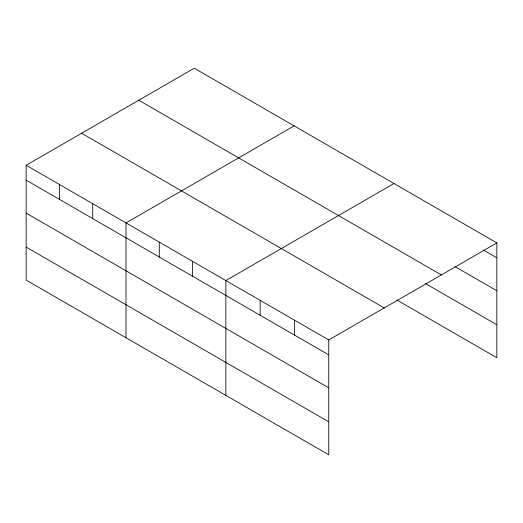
<?xml version="1.0" encoding="UTF-8"?>
<svg xmlns="http://www.w3.org/2000/svg" width="523" height="523" viewBox="0 0 523 523"><rect width="100%" height="100%" fill="white"/><g stroke="black" fill="none" stroke-linecap="round" stroke-linejoin="round"><path stroke-width="0.78" d="M26.15 165.268L328.745 339.963L328.745 454.788L26.15 280.093L26.15 165.268L194.255 68.212L496.85 242.907L496.85 357.732L396.767 299.954M294.116 125.86L126.004 222.916L126.004 337.74M393.969 183.514L225.864 280.57L225.864 395.395M328.745 339.963L496.85 242.907M483.553 250.125L496.85 257.8M454.86 266.534L496.85 290.781M138.785 100.239L441.373 274.941M425.461 283.544L496.85 324.757M81.627 133.234L384.215 307.936M26.15 180.16L328.745 354.856M26.15 213.136L328.745 387.837M26.15 247.111L328.745 421.813M294.449 320.168L294.449 335.06M260.153 300.365L260.153 315.258M192.575 261.35L192.575 276.242M159.293 242.136L159.293 257.028M92.721 203.702L92.721 218.594M59.432 184.482L59.432 199.374"/></g></svg>
